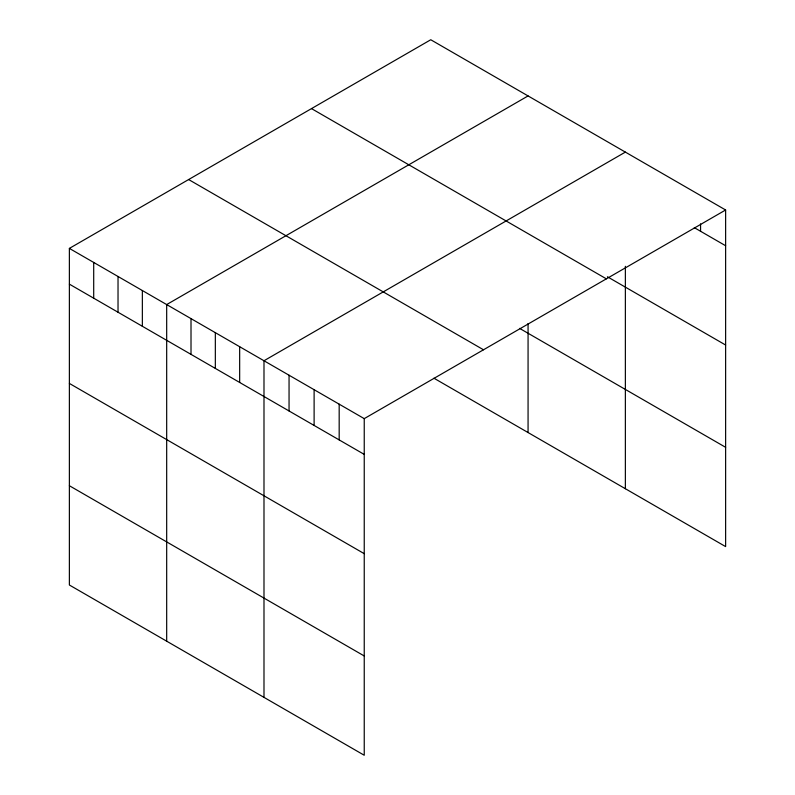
<?xml version="1.0" encoding="UTF-8"?>
<svg xmlns="http://www.w3.org/2000/svg" width="795" height="795" viewBox="0 0 795 795"><rect width="100%" height="100%" fill="white"/><g stroke="black" fill="none" stroke-linecap="round" stroke-linejoin="round"><path stroke-width="1.19" d="M725.626 209.989L364.239 418.637L364.239 755.25L69.374 585.011L69.374 248.398L430.761 39.75L725.626 209.989L725.626 546.602L433.931 378.201M528.069 95.927L166.682 304.574L166.682 641.187M625.367 152.103L263.99 360.751L263.99 697.364M694.293 227.648L725.626 245.734M607.39 276.759L725.626 345.03M311.501 108.607L606.366 278.846M519.602 328.375L725.626 447.317M188.634 179.541L483.499 349.78M69.374 248.398L364.239 418.637M69.374 284.143L364.239 454.382M69.374 383.428L364.239 553.668M69.374 485.725L364.239 655.964M700.564 223.872L700.564 231.266M625.367 266.305L625.367 488.726M528.069 323.515L528.069 432.55M339.177 404.158L339.177 439.913M314.114 389.689L314.114 425.444M289.052 375.22L289.052 410.975M239.663 346.709L239.663 382.455M215.336 332.658L215.336 368.413M191.009 318.616L191.009 354.371M142.355 290.523L142.355 326.278M118.028 276.481L118.028 312.236M93.701 262.439L93.701 298.185"/></g></svg>
